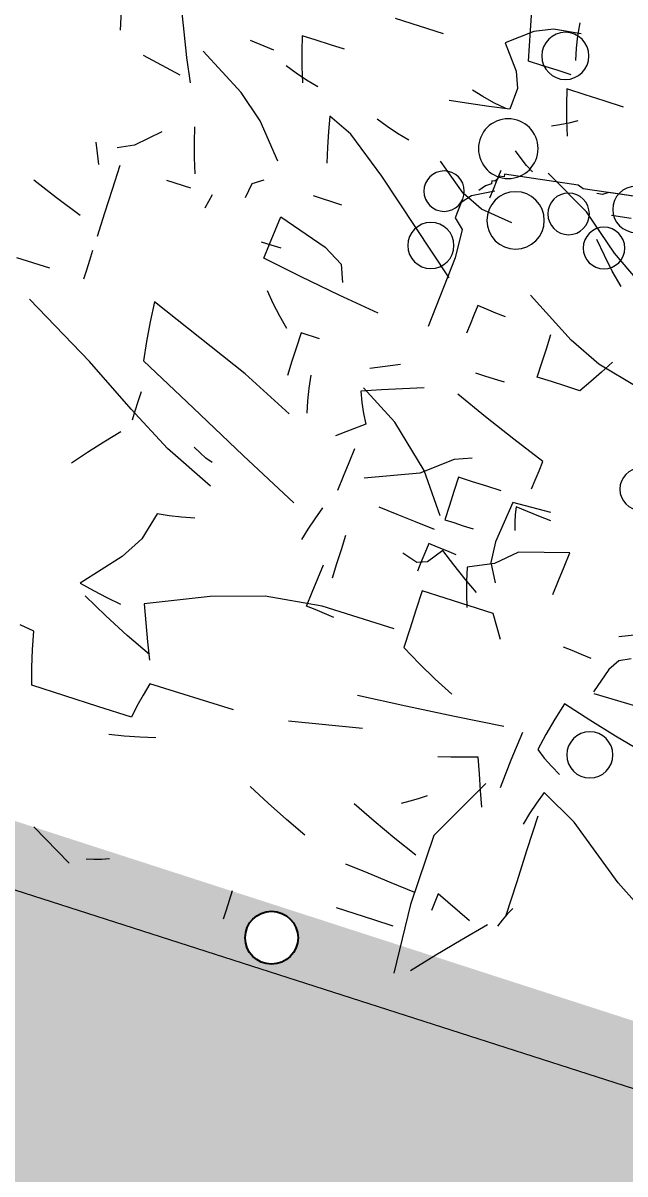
# Model space of a CAD drawing. Header units: metres. Extents: x -325 to 301, y -147 to 149.
# Drawn here: x 15.595 to 16.032, y 81.326 to 82.159 of the extents above; entities that cross this region are included whole.
import ezdxf

# ---------------------------------------------------------------- set-up
doc = ezdxf.new("R2010")
doc.units = ezdxf.units.M
doc.layers.get('Defpoints').update_dxf_attribs({"lineweight": 13})
doc.layers.add('-AUX-QAD', color=5, linetype='Continuous', plot=False)
doc.layers.add('-AUX_MON', color=3, linetype='Continuous', plot=False)
doc.layers.add('0-TX-1_25', color=7, linetype='Continuous', true_color=0x3f4f7f)
for name, color, linetype in [('02-TRAÇ-D-linia 2', 251, 'Continuous'), ('10-DET-encoixinat', 37, 'Continuous'), ('10-DET_TERRENY_compactat', 252, 'Continuous')]:
    doc.layers.add(name, color=color, linetype=linetype)
for name, color, linetype, lineweight in [('05-VEG-gris 50%', 253, 'Continuous', 18), ('05-VEG-sec plano 2_', 251, 'Continuous', 18), ('1-CM', 7, 'Continuous', 0)]:
    doc.layers.add(name, color=color, linetype=linetype, lineweight=lineweight)
doc.styles.get("Standard").update_dxf_attribs({"font": 'arial.ttf'})
doc.dimstyles.new('ISO-25', dxfattribs={"dimtxt": 0.1, "dimasz": 0.1, "dimexe": 0.1, "dimexo": 0.1, "dimgap": 0.1, "dimtad": 1, "dimdec": 0, "dimlfac": 100, "dimzin": 9, "dimtxsty": 'Standard', "dimblk": 'OBLIQUE', "dimcen": 0.1, "dimadec": 0, "dimazin": 0, "dimtfac": 1, "dimtdec": 0, "dimtmove": 0, "dimatfit": 3, "dimldrblk": 'OBLIQUE', "dimfxl": 1, "dimarcsym": 0})

# ---------------------------------------------------------------- blocks, each defined once
blk = doc.blocks.new('arbusto')
at = {"color": 0}
for p, q in [((85.02171, 109.6466), (85.01795, 109.66686)), ((85.05334, 109.65096), (85.05258, 109.65973)), ((84.11207, 109.65314), (84.10003, 109.64738)), ((84.13063, 109.65627), (84.11207, 109.65314)), ((85.05457, 109.64261), (85.05334, 109.65096)), ((84.10003, 109.64738), (84.08418, 109.63407)), ((85.02548, 109.62633), (85.02171, 109.6466)), ((85.05603, 109.63447), (85.05457, 109.64261)), ((84.08418, 109.63407), (84.09732, 109.61842)), ((84.94866, 109.63105), (84.93195, 109.63207)), ((84.96559, 109.63001), (84.94866, 109.63105)), ((85.03546, 109.62571), (85.02548, 109.62633)), ((85.04544, 109.6251), (85.03546, 109.62571)), ((85.05542, 109.62449), (85.04544, 109.6251)), ((84.09732, 109.61842), (84.10186, 109.60775)), ((85.05481, 109.61451), (85.05722, 109.60434)), ((85.06782, 109.61371), (85.05481, 109.61451)), ((85.08105, 109.61289), (85.06782, 109.61371)), ((85.09473, 109.61205), (85.08105, 109.61289)), ((84.10186, 109.60775), (84.10169, 109.59292)), ((84.74885, 109.60826), (84.75467, 109.57929)), ((84.87392, 109.60558), (84.87634, 109.59542)), ((84.8839, 109.60497), (84.87392, 109.60558)), ((84.89388, 109.60436), (84.8839, 109.60497)), ((84.14722, 109.60014), (84.142, 109.59675)), ((84.90386, 109.60374), (84.89388, 109.60436)), ((85.00159, 109.59577), (84.99369, 109.59822)), ((85.05722, 109.60434), (85.05986, 109.59416)), ((84.08778, 109.59006), (84.07435, 109.58762)), ((84.10169, 109.59292), (84.08778, 109.59006)), ((84.13681, 109.59381), (84.13163, 109.59108)), ((84.142, 109.59675), (84.13681, 109.59381)), ((84.85803, 109.59153), (84.84118, 109.59387)), ((84.87634, 109.59542), (84.87898, 109.58523)), ((85.00973, 109.59353), (85.00159, 109.59577)), ((85.01834, 109.5917), (85.00973, 109.59353)), ((85.05986, 109.59416), (85.06295, 109.58395)), ((83.878, 109.5716), (83.87089, 109.58706)), ((84.07435, 109.58762), (84.06115, 109.58539)), ((84.87898, 109.58523), (84.88206, 109.57503)), ((84.84358, 109.55865), (84.81219, 109.57932)), ((83.88532, 109.55612), (83.878, 109.5716)), ((83.95803, 109.56972), (83.95013, 109.57218)), ((83.96617, 109.56748), (83.95803, 109.56972)), ((83.97478, 109.56565), (83.96617, 109.56748)), ((84.77376, 109.56687), (84.80098, 109.55997)), ((84.17237, 109.54442), (84.13977, 109.56052)), ((84.86082, 109.54331), (84.84358, 109.55865)), ((85.03654, 109.56182), (85.03178, 109.56583)), ((85.04133, 109.55826), (85.03654, 109.56182)), ((83.89309, 109.54062), (83.88532, 109.55612)), ((84.02729, 109.55545), (84.01939, 109.5579)), ((84.03542, 109.55321), (84.02729, 109.55545)), ((84.04403, 109.55138), (84.03542, 109.55321)), ((84.10879, 109.54543), (84.10922, 109.55238)), ((85.04614, 109.55493), (85.04133, 109.55826)), ((83.98883, 109.54976), (83.99125, 109.53959)), ((84.00603, 109.54277), (83.98883, 109.54976)), ((84.09, 109.52944), (84.06868, 109.54485)), ((84.10838, 109.5387), (84.10879, 109.54543)), ((84.19914, 109.52422), (84.17237, 109.54442)), ((84.20226, 109.54971), (84.18907, 109.54748)), ((84.87869, 109.52013), (84.86082, 109.54331)), ((83.99125, 109.53959), (83.99389, 109.52941)), ((84.03467, 109.52283), (84.00603, 109.54277)), ((84.10799, 109.53242), (84.10838, 109.5387)), ((85.02495, 109.53619), (85.01043, 109.52947)), ((83.99389, 109.52941), (83.99697, 109.5192)), ((84.1052, 109.52332), (84.09, 109.52944)), ((84.82152, 109.51863), (84.81911, 109.5288)), ((85.01043, 109.52947), (85.00486, 109.52332)), ((84.09932, 109.47284), (84.03467, 109.52283)), ((84.12734, 109.52121), (84.1052, 109.52332)), ((84.23153, 109.50479), (84.19914, 109.52422)), ((84.79853, 109.52005), (84.78288, 109.50691)), ((85.00486, 109.52332), (85.00345, 109.51246)), ((85.10668, 109.51243), (85.09919, 109.52161)), ((84.82416, 109.50845), (84.82152, 109.51863)), ((85.00345, 109.51246), (85.00992, 109.50594)), ((85.11442, 109.50368), (85.10668, 109.51243)), ((84.78288, 109.50691), (84.77221, 109.50237)), ((84.82725, 109.49824), (84.82416, 109.50845)), ((84.87278, 109.50546), (84.86564, 109.50108)), ((85.00992, 109.50594), (85.01002, 109.48646)), ((84.75738, 109.50254), (84.75998, 109.4954)), ((84.86564, 109.50108), (84.86371, 109.49081)), ((84.91399, 109.50293), (84.90771, 109.50332)), ((84.92072, 109.50252), (84.91399, 109.50293)), ((84.92767, 109.50209), (84.92072, 109.50252)), ((85.12261, 109.49512), (85.11442, 109.50368)), ((84.75998, 109.4954), (84.76282, 109.48847)), ((84.77673, 109.49133), (84.77569, 109.4744)), ((84.82663, 109.48826), (84.8097, 109.4893)), ((84.84161, 109.48734), (84.83903, 109.47748)), ((85.01002, 109.48646), (85.00384, 109.4373)), ((83.97863, 109.46523), (83.97924, 109.47521)), ((83.97924, 109.47521), (84.01408, 109.46546)), ((84.19034, 109.45945), (84.15483, 109.47945)), ((84.77569, 109.4744), (84.77466, 109.45769)), ((84.74102, 109.45976), (84.72321, 109.4676)), ((83.97801, 109.45525), (83.97863, 109.46523)), ((84.01408, 109.46546), (84.02791, 109.45812)), ((84.02791, 109.45812), (84.0326, 109.44688)), ((84.12366, 109.46133), (84.12323, 109.45438)), ((84.12994, 109.46094), (84.12366, 109.46133)), ((84.13667, 109.46053), (84.12994, 109.46094)), ((84.14362, 109.4601), (84.13667, 109.46053)), ((84.21315, 109.45026), (84.19034, 109.45945)), ((84.7593, 109.45232), (84.74102, 109.45976)), ((84.88833, 109.46443), (84.8816, 109.46485)), ((84.89528, 109.46401), (84.88833, 109.46443)), ((83.9774, 109.44527), (83.97801, 109.45525)), ((84.12323, 109.45438), (84.12282, 109.44765)), ((84.77466, 109.45769), (84.77366, 109.44142)), ((85.0843, 109.44237), (85.08492, 109.45235)), ((84.00526, 109.44159), (83.9774, 109.44527)), ((84.12282, 109.44765), (84.12243, 109.44136)), ((84.24282, 109.44398), (84.21315, 109.45026)), ((85.12953, 109.4446), (85.124, 109.43622)), ((84.03336, 109.43812), (84.00526, 109.44159)), ((84.06193, 109.43506), (84.03336, 109.43812)), ((85.08369, 109.43239), (85.0843, 109.44237)), ((85.124, 109.43622), (85.11851, 109.42829)), ((84.77305, 109.43144), (84.77262, 109.42449)), ((84.89929, 109.42673), (84.89344, 109.43406)), ((85.08308, 109.42241), (85.08369, 109.43239)), ((85.11851, 109.42829), (85.11302, 109.42057)), ((84.77262, 109.42449), (84.77221, 109.41776)), ((84.90561, 109.41959), (84.89929, 109.42673)), ((84.91217, 109.41287), (84.90561, 109.41959)), ((85.09306, 109.4218), (85.08308, 109.42241)), ((85.10304, 109.42118), (85.09306, 109.4218)), ((85.11302, 109.42057), (85.10304, 109.42118)), ((84.74816, 109.41293), (84.72495, 109.41436)), ((84.77221, 109.41776), (84.77182, 109.41148)), ((84.92215, 109.41226), (84.92154, 109.40228)), ((84.93517, 109.41146), (84.92215, 109.41226)), ((85.04882, 109.4145), (85.04254, 109.41488)), ((85.05555, 109.41408), (85.04882, 109.4145)), ((85.0625, 109.41366), (85.05555, 109.41408)), ((84.89268, 109.37641), (84.82173, 109.40841)), ((84.82173, 109.40841), (84.82218, 109.39466)), ((84.99202, 109.40797), (84.97282, 109.40043)), ((84.15253, 109.39246), (84.12996, 109.40083)), ((84.92154, 109.40228), (84.92093, 109.3923)), ((85.01137, 109.39676), (84.99739, 109.39261)), ((84.17533, 109.38431), (84.15253, 109.39246)), ((84.82218, 109.39466), (84.82311, 109.38131)), ((84.92093, 109.3923), (84.92031, 109.38232)), ((84.99739, 109.39261), (84.98384, 109.38843)), ((84.09605, 109.36951), (84.06885, 109.38454)), ((84.1986, 109.37657), (84.17533, 109.38431)), ((84.82311, 109.38131), (84.82427, 109.36818)), ((84.93559, 109.38639), (84.93635, 109.37762)), ((84.98384, 109.38843), (84.97053, 109.38424)), ((84.97053, 109.38424), (84.97313, 109.37711)), ((84.19817, 109.36962), (84.1986, 109.37657)), ((84.92771, 109.35774), (84.89268, 109.37641)), ((84.93635, 109.37762), (84.93758, 109.36927)), ((84.97313, 109.37711), (84.97597, 109.37018)), ((83.88902, 109.3419), (83.83744, 109.36871)), ((84.12512, 109.34502), (84.09605, 109.36951)), ((84.19776, 109.36289), (84.19817, 109.36962)), ((84.82427, 109.36818), (84.86426, 109.34569)), ((84.93758, 109.36927), (84.93905, 109.36113)), ((84.97597, 109.37018), (84.97928, 109.36367)), ((84.19738, 109.35661), (84.19776, 109.36289)), ((84.97928, 109.36367), (84.97017, 109.35725)), ((85.05414, 109.35907), (85.04258, 109.35514)), ((84.97017, 109.35725), (84.96151, 109.35103)), ((85.04258, 109.35514), (85.02258, 109.3406)), ((84.07576, 109.33402), (84.07637, 109.344)), ((84.14502, 109.31975), (84.12512, 109.34502)), ((84.8276, 109.34096), (84.82803, 109.34791)), ((84.86426, 109.34569), (84.90469, 109.32316)), ((85.04823, 109.3444), (85.04761, 109.33442)), ((85.05821, 109.34379), (85.04823, 109.3444)), ((85.06819, 109.34317), (85.05821, 109.34379)), ((85.07817, 109.34256), (85.06819, 109.34317)), ((83.92591, 109.32069), (83.88902, 109.3419)), ((84.19146, 109.34194), (84.19245, 109.33687)), ((84.19949, 109.34145), (84.19146, 109.34194)), ((84.19245, 109.33687), (84.19388, 109.33177)), ((84.20773, 109.34094), (84.19949, 109.34145)), ((84.21642, 109.34041), (84.20773, 109.34094)), ((84.82719, 109.33423), (84.8276, 109.34096)), ((85.02258, 109.3406), (84.98711, 109.32812)), ((85.08785, 109.33696), (85.08294, 109.3085)), ((85.11417, 109.33664), (85.08785, 109.33696)), ((84.07515, 109.32404), (84.07576, 109.33402)), ((84.19388, 109.33177), (84.19554, 109.32666)), ((84.8268, 109.32795), (84.82719, 109.33423)), ((85.04761, 109.33442), (85.047, 109.32444)), ((83.95742, 109.30357), (83.92591, 109.32069)), ((84.07453, 109.31406), (84.07515, 109.32404)), ((84.23546, 109.32421), (84.20275, 109.31357)), ((84.23485, 109.31423), (84.23546, 109.32421)), ((84.90469, 109.32316), (84.94535, 109.30063)), ((85.047, 109.32444), (85.04639, 109.31446)), ((84.11749, 109.31142), (84.10448, 109.31222)), ((84.13072, 109.31061), (84.11749, 109.31142)), ((84.20275, 109.31357), (84.18997, 109.30125)), ((84.23423, 109.30425), (84.23485, 109.31423)), ((84.8212, 109.31828), (84.8119, 109.30883)), ((85.04639, 109.31446), (85.05267, 109.31407)), ((85.05267, 109.31407), (85.0594, 109.31366)), ((85.0594, 109.31366), (85.06635, 109.31323)), ((83.97898, 109.30795), (83.97411, 109.31021)), ((83.98386, 109.3059), (83.97898, 109.30795)), ((83.98877, 109.3043), (83.98386, 109.3059)), ((84.1444, 109.30977), (84.13072, 109.31061)), ((84.23362, 109.29427), (84.23423, 109.30425)), ((84.8119, 109.30883), (84.80304, 109.29935)), ((85.08294, 109.3085), (85.08336, 109.29419)), ((83.99285, 109.28902), (83.95742, 109.30357)), ((84.06862, 109.2994), (84.06613, 109.29083)), ((84.14379, 109.29979), (84.14336, 109.29284)), ((84.15007, 109.2994), (84.14379, 109.29979)), ((84.1568, 109.29899), (84.15007, 109.2994)), ((84.16375, 109.29856), (84.1568, 109.29899)), ((84.18997, 109.30125), (84.17343, 109.29296)), ((84.80304, 109.29935), (84.79441, 109.28987)), ((84.06613, 109.29083), (84.06389, 109.28269)), ((84.14336, 109.29284), (84.14295, 109.28611)), ((84.17343, 109.29296), (84.17592, 109.28408)), ((85.05015, 109.29419), (85.04194, 109.2843)), ((85.05971, 109.28663), (85.05015, 109.29419)), ((85.08336, 109.29419), (85.08946, 109.28175)), ((84.06389, 109.28269), (84.0621, 109.27475)), ((84.14295, 109.28611), (84.14256, 109.27982)), ((84.17592, 109.28408), (84.17867, 109.27564)), ((84.98405, 109.27821), (84.98466, 109.28819)), ((85.03531, 109.28211), (85.02459, 109.28574)), ((85.04194, 109.2843), (85.03531, 109.28211)), ((85.06927, 109.27928), (85.05971, 109.28663)), ((84.17867, 109.27564), (84.18187, 109.26739)), ((84.87481, 109.27294), (84.86646, 109.27171)), ((84.88362, 109.27436), (84.87481, 109.27294)), ((84.98343, 109.26823), (84.98405, 109.27821)), ((85.07887, 109.27239), (85.06927, 109.27928)), ((84.28979, 109.26633), (84.28543, 109.2588)), ((84.29727, 109.27032), (84.28979, 109.26633)), ((84.85836, 109.27091), (84.85258, 109.25234)), ((84.86646, 109.27171), (84.85836, 109.27091)), ((84.98282, 109.25825), (84.98343, 109.26823)), ((85.19069, 109.27145), (85.17873, 109.26699)), ((84.08084, 109.25356), (84.08145, 109.26354)), ((84.25803, 109.26271), (84.25174, 109.2631)), ((84.26475, 109.2623), (84.25803, 109.26271)), ((84.2717, 109.26187), (84.26475, 109.2623)), ((84.28543, 109.2588), (84.28046, 109.24129)), ((85.04332, 109.26455), (85.04248, 109.25087)), ((85.05959, 109.26355), (85.04332, 109.26455)), ((85.0763, 109.26253), (85.05959, 109.26355)), ((85.09323, 109.26148), (85.0763, 109.26253)), ((85.10229, 109.2459), (85.09323, 109.26148)), ((84.08022, 109.24358), (84.08084, 109.25356)), ((84.85258, 109.25234), (84.84257, 109.23737)), ((85.04248, 109.25087), (85.04167, 109.23764)), ((84.07961, 109.2336), (84.08022, 109.24358)), ((84.84257, 109.23737), (84.81975, 109.21317)), ((84.94208, 109.23521), (84.90639, 109.226)), ((84.98078, 109.23821), (84.94208, 109.23521)), ((85.0315, 109.23522), (84.98078, 109.23821)), ((85.04167, 109.23764), (85.04087, 109.22463)), ((84.08589, 109.23321), (84.07961, 109.2336)), ((84.09262, 109.2328), (84.08589, 109.23321)), ((84.09957, 109.23237), (84.09262, 109.2328)), ((84.26457, 109.22724), (84.26187, 109.21542)), ((84.2843, 109.22232), (84.26457, 109.22724)), ((84.30407, 109.21784), (84.2843, 109.22232)), ((84.90639, 109.226), (84.86466, 109.21041)), ((85.04087, 109.22463), (85.05345, 109.21688)), ((85.20118, 109.22479), (85.17212, 109.22584)), ((84.26187, 109.21542), (84.25942, 109.20381)), ((84.32384, 109.21358), (84.30407, 109.21784)), ((84.81975, 109.21317), (84.82961, 109.21059)), ((85.05345, 109.21688), (85.06627, 109.20934)), ((84.25942, 109.20381), (84.25743, 109.19262)), ((84.82961, 109.21059), (84.83948, 109.20824)), ((84.83948, 109.20824), (84.84939, 109.20634)), ((84.86466, 109.21041), (84.86892, 109.19816)), ((85.06627, 109.20934), (85.07957, 109.20221)), ((84.86892, 109.19816), (84.87319, 109.18613)), ((83.95438, 109.18422), (83.93681, 109.19228)), ((84.25743, 109.19262), (84.26349, 109.18853)), ((84.26349, 109.18853), (84.27002, 109.18487)), ((85.08501, 109.18815), (85.05161, 109.18693)), ((85.11888, 109.18978), (85.08501, 109.18815)), ((85.13189, 109.18898), (85.12893, 109.16912)), ((83.97219, 109.17637), (83.95438, 109.18422)), ((84.27002, 109.18487), (84.27678, 109.18141)), ((84.87319, 109.18613), (84.87749, 109.17455)), ((85.05161, 109.18693), (85.01845, 109.18593)), ((83.99048, 109.16894), (83.97219, 109.17637)), ((84.22127, 109.1748), (84.21235, 109.17164)), ((84.22565, 109.16451), (84.22127, 109.1748)), ((84.79733, 109.17447), (84.78743, 109.17638)), ((84.79963, 109.16234), (84.79733, 109.17447)), ((84.20391, 109.16889), (84.1957, 109.16635)), ((84.21235, 109.17164), (84.20391, 109.16889)), ((84.27087, 109.16674), (84.26838, 109.15818)), ((84.29626, 109.15424), (84.27087, 109.16674)), ((85.02721, 109.16535), (84.97795, 109.1578)), ((85.12893, 109.16912), (85.12641, 109.14924)), ((84.23002, 109.15422), (84.22565, 109.16451)), ((84.26838, 109.15818), (84.26613, 109.15004)), ((84.80216, 109.15042), (84.79963, 109.16234)), ((84.88156, 109.15927), (84.87907, 109.15071)), ((84.94019, 109.15623), (84.88156, 109.15927)), ((84.2344, 109.14394), (84.23002, 109.15422)), ((84.26613, 109.15004), (84.26434, 109.1421)), ((84.33733, 109.12518), (84.29626, 109.15424)), ((84.80517, 109.13892), (84.80216, 109.15042)), ((84.87907, 109.15071), (84.87682, 109.14257)), ((85.11642, 109.14985), (85.09126, 109.10746)), ((84.87682, 109.14257), (84.87504, 109.13463)), ((84.82816, 109.13751), (84.80517, 109.13892)), ((84.85138, 109.13608), (84.82816, 109.13751)), ((84.87504, 109.13463), (84.85138, 109.13608)), ((85.15428, 109.11376), (85.15574, 109.13742)), ((85.07505, 109.12865), (85.06986, 109.1257)), ((85.08026, 109.13204), (85.07505, 109.12865)), ((84.3723, 109.10541), (84.33733, 109.12518)), ((85.06986, 109.1257), (85.06468, 109.12298)), ((83.99197, 109.11178), (83.98181, 109.10936)), ((84.00215, 109.11442), (83.99197, 109.11178)), ((84.01236, 109.1175), (84.00215, 109.11442)), ((85.04996, 109.10688), (85.03412, 109.11483)), ((85.15286, 109.09054), (85.15428, 109.11376)), ((84.97819, 109.10128), (84.96364, 109.10915)), ((85.06626, 109.09913), (85.04996, 109.10688)), ((85.09126, 109.10746), (85.0873, 109.05865)), ((84.99274, 109.09363), (84.97819, 109.10128)), ((85.0828, 109.0918), (85.06626, 109.09913)), ((85.00733, 109.08642), (84.99274, 109.09363)), ((85.15144, 109.06755), (85.15286, 109.09054)), ((84.27368, 109.08141), (84.27163, 109.07653)), ((84.27594, 109.08628), (84.27368, 109.08141)), ((84.17651, 109.07736), (84.16024, 109.07836)), ((84.19321, 109.07633), (84.17651, 109.07736)), ((84.21015, 109.07529), (84.19321, 109.07633)), ((84.22542, 109.07937), (84.22469, 109.06742)), ((84.25114, 109.06906), (84.22542, 109.07937)), ((84.27163, 109.07653), (84.27003, 109.07161)), ((85.0873, 109.05865), (85.08788, 109.01134)), ((85.14085, 109.05818), (85.12625, 109.04405)), ((84.85855, 109.02933), (84.82959, 109.04725)), ((85.05282, 109.04355), (85.03981, 109.04435)), ((85.06606, 109.04274), (85.05282, 109.04355)), ((85.07973, 109.0419), (85.06606, 109.04274)), ((85.12625, 109.04405), (85.1121, 109.02989)), ((84.87397, 109.0358), (84.8689, 109.03482)), ((84.87907, 109.03723), (84.87397, 109.0358)), ((84.88418, 109.03889), (84.87907, 109.03723)), ((84.9689, 109.03171), (84.96933, 109.03866)), ((84.96849, 109.02499), (84.9689, 109.03171)), ((85.1121, 109.02989), (85.09816, 109.01572)), ((84.9681, 109.0187), (84.96849, 109.02499))]:
    blk.add_line(p, q, dxfattribs=at)
blk = doc.blocks.new('ccddddddddddd')
for points in [[(92.9924, 14.3239), (92.9924, 14.3458), (93.0034, 14.4553), (93.0143, 14.6304), (93.1019, 14.8713), (93.1677, 15.2217), (93.2772, 15.6159), (93.4086, 15.9662), (93.562, 16.3385), (94.0439, 17.0831), (94.3068, 17.3896), (94.504, 17.5867), (94.6135, 17.6524), (94.6573, 17.6524), (94.745, 17.6415), (95.0079, 17.6415), (95.0298, 17.6305), (95.0517, 17.6305)], [(94.745, 17.6415), (95.1064, 17.6415), (95.1283, 17.6524), (95.4131, 17.6524), (95.4131, 17.6415), (95.435, 17.6415), (95.435, 17.6305), (95.446, 17.6196), (95.457, 17.6196), (95.457, 17.6086), (95.4789, 17.5977), (95.4898, 17.5867), (95.5008, 17.5758)]]:
    blk.add_lwpolyline(points)
for centre, radius in [((95.2488, 18.1342), 0.0903), ((95.4131, 17.751), 0.1143), ((94.8959, 17.5926), 0.0883), ((95.6322, 17.5539), 0.0774), ((95.1478, 17.5379), 0.0797), ((95.345, 17.4831), 0.11), ((94.9945, 17.4284), 0.0797), ((95.6517, 17.3408), 0.0883), ((94.7201, 16.5361), 0.0797), ((94.7632, 15.5012), 0.0883)]:
    blk.add_circle(centre, radius)
blk = doc.blocks.new('_Oblique')
at = {"color": 0, "lineweight": -2}
blk.add_line((-0.5, -0.5), (0.5, 0.5), dxfattribs=at)
blk = doc.blocks.new('*D636')
at = {"layer": '0-TX-1_25', "color": 0, "lineweight": -2, "transparency": 16777216}
for p, q in [((16.06257, 81.37948), (15.90023, 80.87054)), ((16.06257, 81.37948), (16.03876, 81.38708)), ((15.90023, 80.87054), (15.87641, 80.87814))]:
    blk.add_line(p, q, dxfattribs=at)
at = {"layer": 'Defpoints', "color": 0, "transparency": 16777216}
for p in [(16.06257, 81.37948), (15.90023, 80.87054), (15.90023, 80.87054)]:
    blk.add_point(p, dxfattribs=at)
at = {"layer": '0-TX-1_25', "color": 0, "lineweight": -2, "transparency": 16777216, "xscale": 0.025, "yscale": 0.025, "zscale": 0.025}
for p, rotation in [((16.06257, 81.37948), 72.30762350499411), ((15.90023, 80.87054), 252.3076235049942)]:
    blk.add_blockref('_Oblique', p, dxfattribs=dict(at, rotation=rotation))
at = {"layer": '0-TX-1_25', "color": 0, "transparency": 16777216, "insert": (15.94063, 81.13802), "char_height": 0.035, "attachment_point": 5, "rotation": 72.30762}
blk.add_mtext('55', dxfattribs=at)

msp = doc.modelspace()

# ---------------------------------------------------------------- hatches: boundary and pattern name
at = {"layer": '10-DET-encoixinat'}
h = msp.add_hatch(dxfattribs=at)
h.set_pattern_fill('CROSS', color=256, scale=0.002, angle=91)
h.set_pattern_definition([(91, (0, -7.501594), (-0.0129197113, 0.0124764202), [0.00635, -0.01905]), (181, (0.003119, -7.498364), (-0.0124764202, -0.0129197113), [0.00635, -0.01905])])
h.paths.add_polyline_path([(14.45755, 81.89462), (14.37096, 81.89654), (14.36337, 81.83752), (14.50578, 81.31536), (17.47864, 80.36704), (17.47864, 80.92499)])
at = {"layer": '10-DET_TERRENY_compactat'}
h = msp.add_hatch(dxfattribs=at)
h.set_pattern_fill('HEX', color=256, scale=0.002, angle=0.57823)
h.set_pattern_definition([(0.578232, (0, -10), (-0.0001109957, 0.0109979625), [0.00635, -0.0127]), (120.578232, (0, -10), (-0.0094690171, -0.0055951064), [0.00635, -0.0127]), (60.578232, (0.00635, -9.999936), (-0.0095800128, 0.0054028561), [0.00635, -0.0127])])
edge = h.paths.add_edge_path(flags=16)
edge.add_arc((18.16897, 80.72108), 0.01915, 0, 360)
edge = h.paths.add_edge_path(flags=16)
edge.add_arc((17.84727, 80.82195), 0.01915, 0, 360)
edge = h.paths.add_edge_path(flags=16)
edge.add_arc((16.62313, 81.22557), 0.01915, 0, 360)
edge = h.paths.add_edge_path(flags=16)
edge.add_arc((16.24452, 81.34651), 0.01915, 0, 360)
edge = h.paths.add_edge_path(flags=16)
edge.add_arc((15.77556, 81.49671), 0.01915, 0, 360)
edge = h.paths.add_edge_path(flags=16)
edge.add_arc((15.39899, 81.61809), 0.01915, 0, 360)
edge = h.paths.add_edge_path(flags=16)
edge.add_arc((15.02038, 81.74024), 0.01915, 0, 360)
edge = h.paths.add_edge_path(flags=16)
edge.add_arc((14.55142, 81.89354), 0.01915, 0, 360)
edge = h.paths.add_edge_path(flags=16)
edge.add_arc((20.16897, 80.72108), 0.01915, 0, 360)
edge = h.paths.add_edge_path(flags=16)
edge.add_arc((19.66897, 80.72108), 0.01915, 0, 360)
edge = h.paths.add_edge_path(flags=16)
edge.add_arc((19.16897, 80.72108), 0.01915, 0, 360)
edge = h.paths.add_edge_path(flags=16)
edge.add_arc((18.66897, 80.72108), 0.01915, 0, 360)
edge = h.paths.add_edge_path()
edge.add_line((17.52442, 80.95626), (17.52442, 80.90593))
edge.add_arc((-145.93641, -420.79596), 527.65919, 71.8811575, 71.9537349, ccw=False)
edge.add_line((18.1598, 80.69847), (20.52864, 80.69847))
edge.add_line((20.52864, 80.69847), (20.52864, 80.74847))
edge.add_line((20.52864, 80.74847), (18.16767, 80.74847))
edge.add_line((18.16767, 80.74847), (17.52442, 80.95626))
edge = h.paths.add_edge_path()
edge.add_line((17.47864, 80.92499), (17.45895, 80.94243))
edge.add_arc((17.44847, 80.95987), 0.02035, 30.42813, 301.00298, ccw=False)
edge.add_line((17.46602, 80.97018), (17.01348, 81.12131))
edge.add_arc((16.9997, 81.10802), 0.01915, -259.76416, 43.95968, ccw=False)
edge.add_line((16.9963, 81.12686), (14.52603, 81.92484))
edge.add_line((14.52603, 81.92484), (14.36337, 81.92484))
edge.add_line((14.36337, 81.92484), (14.36337, 81.89671))
edge.add_line((14.36337, 81.89671), (14.45755, 81.89462))
edge.add_arc((-666.83258, -2046.00737), 2234.30595, 72.16513525, 72.2464994, ccw=False)
edge = h.paths.add_edge_path(flags=17)
edge.add_line((17.47864, 80.97087), (17.47864, 80.97105))
edge.add_line((17.47864, 80.97105), (17.47793, 80.97128))
edge.add_arc((17.46867, 80.95452), 0.01915, 58.6235, 61.06923, ccw=False)

# ---------------------------------------------------------------- linework, layer by layer
at = {"layer": '-AUX-QAD'}
for centre, radius in [((18.81973, 84.94669), 3.28315), ((18.81973, 84.94669), 3.04054), ((16.89761, 80.82832), 4.42316), ((16.89761, 80.82832), 4.20752)]:
    msp.add_circle(centre, radius, dxfattribs=at)
at = {"layer": '-AUX_MON'}
msp.add_circle((18.81973, 84.94669), 2.88228, dxfattribs=at)
at = {"layer": '02-TRAÇ-D-linia 2'}
msp.add_circle((15.77556, 81.49671, 0), 0.01915, dxfattribs=at)
at = {"layer": '1-CM'}
msp.add_lwpolyline([(14.45755, 81.89462), (17.47864, 80.92499)], dxfattribs=at)

# ---------------------------------------------------------------- block references
at = {"layer": '05-VEG-gris 50%', "xscale": 1.080001674432827, "yscale": 1.080001674432827, "zscale": 1.080001674432827, "rotation": 345.7981080366741}
msp.add_blockref('arbusto', (-102.1067, -10.11775), dxfattribs=at)
at = {"layer": '05-VEG-sec plano 2_'}
for name, p, xscale, yscale, zscale, rotation in [('arbusto', (-108.1477, -0.72544), 1.080001674432827, 1.080001674432827, 1.080001674432827, 341.2219139133144), ('ccddddddddddd', (33.30562, 76.09588, 0), -0.1891516853244664, 0.1891516853244665, 0.1891516853244665, 351.5533585797852)]:
    msp.add_blockref(name, p, dxfattribs=dict(at, xscale=xscale, yscale=yscale, zscale=zscale, rotation=rotation))

# ---------------------------------------------------------------- dimensions: what is measured, and where the dimension line sits
at = {"layer": '0-TX-1_25'}
dim = msp.add_aligned_dim(p1=(16.06257, 81.37948), p2=(15.90023, 80.87054), distance=0, text='55', dimstyle='ISO-25', override={"dimtxt": 0.035, "dimasz": 0.025, "dimexe": 0.025, "dimexo": 0.025, "dimgap": 0.025, "dimblk1": 'Oblique', "dimblk2": 'Oblique', "dimsah": 1, "dimfxl": 0.1, "dimfxlon": 1, "dimarcsym": 1}, dxfattribs=at)
dim.commit()
dim.dimension.update_dxf_attribs({"geometry": '*D636', "text_midpoint": (15.94063, 81.13802)})

doc.saveas('drawing.dxf')
